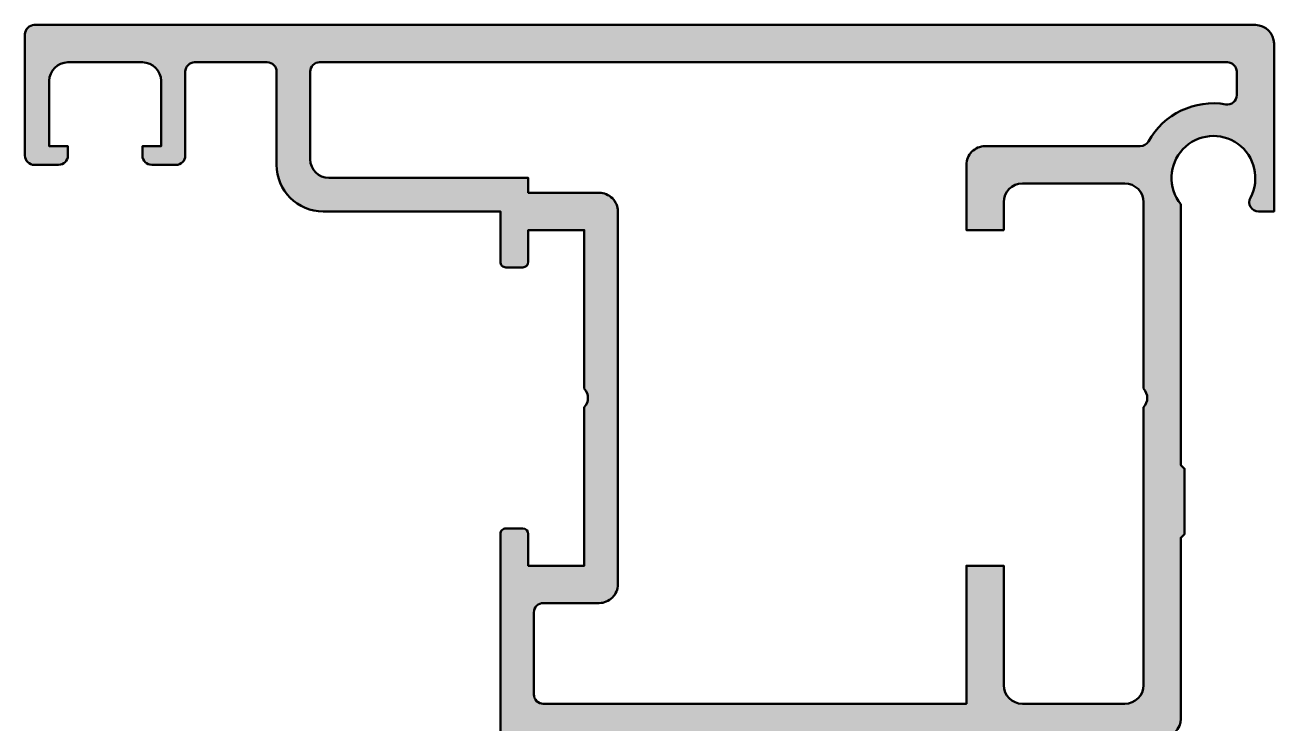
# Model space of a CAD drawing. Extents: x -30 to 37, y 7.5 to 85.
# Drawn here: x -30 to 37, y 47.6 to 85 of the extents above; entities that cross this region are included whole.
import ezdxf

# ---------------------------------------------------------------- set-up
doc = ezdxf.new("R2010")
doc.units = 0
doc.layers.add('0S-Alu contour', color=7, linetype='Continuous', lineweight=50)
doc.layers.add('0S-Alu hatch', color=252, linetype='Continuous', lineweight=25)

# ---------------------------------------------------------------- blocks, each defined once
blk = doc.blocks.new('347250__CE6B57B6_835E_4D9C_92B1_FA3E7E402424_')
at = {"layer": '0S-Alu hatch'}
h = blk.add_hatch(color=256, dxfattribs=at)
edge = h.paths.add_edge_path()
edge.add_line((-30.00000000000002, 84.50000002980232), (-30.00000000000002, 78.00000000000003))
edge.add_arc((-29.50000956442986, 77.99999043557017), 0.4999904356616364, 179.9989039757506, 270.0010960238927)
edge.add_line((-29.50000000000001, 77.50000000000001), (-28.20004272460936, 77.50000000000001))
edge.add_arc((-28.20004291225038, 78.000000187641), 0.5000001876410419, 270.000021502069, 360.0000214974711)
edge.add_line((-27.70004272460937, 78.0000003752419), (-27.70004272460937, 78.50000000000001))
edge.add_line((-27.70004272460937, 78.50000000000001), (-28.70004272460938, 78.50000000000001))
edge.add_line((-28.70004272460938, 78.50000000000001), (-28.70004272460938, 82))
edge.add_ellipse((-27.7000229333034, 81.99998020869403), major_axis=(-1.000019791501821, 0), ratio=1, start_angle=270.001133935863, end_angle=359.99886606420307, ccw=False)
edge.add_line((-27.70004272460941, 83), (-23.70004272460936, 83.00000000000001))
edge.add_ellipse((-23.7000609670155, 81.99998175759389), major_axis=(-1.000018242572517, 0), ratio=1, start_angle=180.0010451936591, end_angle=269.99895480618704, ccw=False)
edge.add_line((-22.70004272460937, 81.99999999999734), (-22.70004272460937, 78.50000000000001))
edge.add_line((-22.70004272460937, 78.50000000000001), (-23.70004272460938, 78.50000000000001))
edge.add_line((-23.70004272460938, 78.50000000000001), (-23.70004272460938, 78.00000000000001))
edge.add_arc((-23.20004046229239, 78.000002262317), 0.500002262322106, 180.0002592408849, 269.9997407587421)
edge.add_line((-23.20004272460938, 77.50000000000001), (-21.90005493164061, 77.50000000000001))
edge.add_arc((-21.90004410554983, 77.9999891739092), 0.4999891740263919, 269.9987593945178, 360.0012406056738)
edge.add_line((-21.40005493164065, 78.00000000000165), (-21.40005493164062, 82.5))
edge.add_ellipse((-20.90001546157638, 82.49996052993576), major_axis=(-0.5000394716220111, 0), ratio=1, start_angle=270.0045225791747, end_angle=359.9954774207697, ccw=False)
edge.add_line((-20.90005493164063, 83.00000000000001), (-17.00004577636718, 83.00000000000001))
edge.add_ellipse((-17.00006962727117, 82.49997614909601), major_axis=(-0.5000238514728246, 0), ratio=1, start_angle=180.0027329819854, end_angle=269.9972670180979, ccw=False)
edge.add_line((-16.50004577636718, 82.50000000000074), (-16.50004577636719, 77.50000000000001))
edge.add_arc((-13.99999000628161, 77.50005577037942), 2.500055770707633, 180.0012781342228, 269.9990715701864)
edge.add_line((-14.00003051757812, 75.00000000000001), (-4.500000000000007, 75.00000000000001))
edge.add_line((-4.500000000000007, 75.00000000000001), (-4.500000000000014, 72.30000305175784))
edge.add_arc((-4.200010061029423, 72.2999899392495), 0.2999899392571665, 179.9974956111941, 269.9995901300937)
edge.add_line((-4.200012207031264, 72.00000000000001), (-3.300018310546889, 72.00000000000001))
edge.add_arc((-3.300030878744522, 72.3000003609152), 0.3000003611784648, 270.0024003460457, 360.0005139128752)
edge.add_line((-3.000030517578125, 72.30000305175997), (-3.000030517578125, 74.00000000000001))
edge.add_line((-3.000030517578125, 74.00000000000001), (-3.0517578125e-05, 74.00000000000001))
edge.add_line((-3.0517578125e-05, 74.00000000000001), (-3.0517578125e-05, 65.49999237060548))
edge.add_ellipse((-0.5250673986811877, 64.99999237060548), major_axis=(-0.7250267074518232, 0), ratio=1, start_angle=136.3991910664967, end_angle=223.6008089335033, ccw=False)
edge.add_line((-3.05175781249e-05, 64.49999237060548), (-3.0517578125e-05, 56.00000000000003))
edge.add_line((-3.0517578125e-05, 56.00000000000003), (-3.000030517578125, 56.00000000000002))
edge.add_line((-3.000030517578125, 56.00000000000002), (-3.000030517578125, 57.7000045776367))
edge.add_arc((-3.300038508778321, 57.69999963883363), 0.3000079912408435, 0.0009432166513751, 89.9961425246974)
edge.add_line((-3.300018310546867, 58.00000762939454), (-4.200012207031257, 58.00000000000001))
edge.add_arc((-4.200010061073527, 57.70001006103109), 0.2999899389765941, 90.00040986148183, 180.0010472862379)
edge.add_line((-4.500000000000007, 57.70000457763707), (-4.500000000000007, 46.80000305175784))
edge.add_ellipse((-4.578836446543059, 46.53248245976473), major_axis=(-0.2788950563274369, 0), ratio=1, start_angle=178.8354106259004, end_angle=253.5801235805061, ccw=False)
edge.add_line((-4.299999000000006, 46.52681405176634), (-4.299999000000006, 46.07322005176636))
edge.add_ellipse((-4.578867095643174, 46.0675593922893), major_axis=(-0.2789255417371489, 0), ratio=1, start_angle=106.42459455535439, end_angle=181.1628700728881, ccw=False)
edge.add_line((-4.500000000000007, 45.80001605176636), (-4.500000000000014, 43.92000505175785))
edge.add_arc((-4.200000000000002, 43.92000505175785), 0.3000000000000114, 180, 270.0000000000013)
edge.add_line((-4.199999999999995, 43.62000505175784), (-3.220025680957228, 43.62000505175784))
edge.add_arc((-3.22002568095722, 43.92000505175785), 0.3000000000000043, 269.9999999999986, 360)
edge.add_line((-2.920025680957216, 43.92000505175785), (-2.920025680957223, 46.68000305175782))
edge.add_ellipse((-2.800025680957215, 46.68000305175781), major_axis=(-0.1200000000000081, 0), ratio=1, start_angle=270.0000000000017, end_angle=360, ccw=False)
edge.add_line((-2.800025680957219, 46.80000305175783), (1.500000000000007, 46.80000305175783))
edge.add_ellipse((1.499999999999992, 46.30000305175783), major_axis=(-0.5, 0), ratio=1, start_angle=180, end_angle=269.9999999999983, ccw=False)
edge.add_line((1.999999999999992, 46.30000305175783), (1.999999999999992, 45.60000305175782))
edge.add_line((1.999999999999992, 45.60000305175782), (0.6185045423776288, 43.20718272873026))
edge.add_arc((0.7381197846482977, 43.13812283640611), 0.1381197846482954, 150.0000000000017, 275.6225775507954)
edge.add_arc((0.2617767588261586, 47.97661191360555), 4.999999999999928, 275.6225775507941, 342.2515836439304)
edge.add_ellipse((5.4999895473755, 46.30000639735071), major_axis=(-0.4999890250125766, 0), ratio=1, start_angle=269.99999999999613, end_angle=342.25158364392666, ccw=False)
edge.add_line((5.499989547375534, 46.7999954223633), (11.00001045262446, 46.79999542236329))
edge.add_ellipse((11.00001045262456, 46.30000639735049), major_axis=(-0.4999890250127948, 0), ratio=1, start_angle=197.7484163560833, end_angle=270.0000000000106, ccw=False)
edge.add_arc((16.23822324117388, 47.97661191360531), 4.999999999999682, 197.7484163560685, 264.3774224492053)
edge.add_arc((15.7618802153517, 43.13812283640612), 0.1381197846482943, 264.3774224492061, 390.0000000000005)
edge.add_line((15.88149545762236, 43.20718272873027), (14.5, 45.60000305175782))
edge.add_line((14.5, 45.60000305175782), (14.5, 46.30000305175782))
edge.add_ellipse((15, 46.30000305175783), major_axis=(-0.5000000000000036, 0), ratio=1, start_angle=270.0000000000004, end_angle=360, ccw=False)
edge.add_line((15, 46.80000305175783), (19.3000256809572, 46.80000305175783))
edge.add_ellipse((19.30002568095719, 46.68000305175781), major_axis=(-0.1200000000000116, 0), ratio=1, start_angle=180, end_angle=269.9999999999966, ccw=False)
edge.add_line((19.42002568095721, 46.68000305175782), (19.42002568095721, 43.92000505175782))
edge.add_arc((19.72002568095721, 43.92000505175782), 0.3000000000000043, 180, 269.9999999999986)
edge.add_line((19.72002568095721, 43.62000505175781), (20.69999999999999, 43.62000505175781))
edge.add_arc((20.69999999999999, 43.92000505175782), 0.3000000000000078, 269.9999999999993, 360)
edge.add_line((21, 43.92000505175782), (20.99999999999999, 45.80001605176632))
edge.add_ellipse((21.07886709564317, 46.06755939228927), major_axis=(-0.278925541737153, 0), ratio=1, start_angle=-1.1628700728862214, end_angle=73.57540544464382, ccw=False)
edge.add_line((20.799999, 46.07322005176633), (20.79999899999999, 46.52681405176632))
edge.add_ellipse((21.07883644654304, 46.5324824597647), major_axis=(-0.2788950563274343, 0), ratio=1, start_angle=-73.58012358050848, end_angle=1.1645893740982274, ccw=False)
edge.add_line((21, 46.80000305175783), (30.9999694824219, 46.80000305175783))
edge.add_arc((30.99994944728162, 47.80002308689808), 1.000020035340961, 270.0011479059814, 359.9988520937919)
edge.add_line((31.99996948242188, 47.80000305175384), (31.99996948242187, 57.50000000000001))
edge.add_line((31.99996948242187, 57.50000000000001), (32.199951171875, 57.70000457763673))
edge.add_line((32.199951171875, 57.70000457763673), (32.199951171875, 61.20000457763675))
edge.add_line((32.199951171875, 61.20000457763675), (31.99996948242187, 61.40000152587893))
edge.add_line((31.99996948242187, 61.40000152587893), (31.99996948242187, 75.38578568275697))
edge.add_ellipse((33.74911334935987, 76.79940926822896), major_axis=(-2.248963296421147, 0), ratio=1, start_angle=151.7909048323194, end_angle=38.944460090433324, ccw=False)
edge.add_arc((36.17157795358246, 75.50000000000001), 0.4999999999999912, 151.7909048323208, 269.9999999999992)
edge.add_line((36.17157795358246, 75.00000000000003), (36.99996948242187, 75.00000000000001))
edge.add_line((36.99996948242187, 75.00000000000001), (36.99996948242187, 84.00000000000001))
edge.add_arc((35.99992635076921, 83.99995686834733), 1.000043132582799, 0.0024711550144378, 89.99752884492528)
edge.add_line((35.99996948242188, 85.00000000000001), (-29.50000000000001, 85.00000000000001))
edge.add_arc((-29.50002306338226, 84.50002306338362), 0.4999769371483264, 89.99735700916149, 180.0026395756835)
edge = h.paths.add_edge_path()
edge.add_line((-14.7000274658203, 77.80000019073489), (-14.70005798339844, 82.5))
edge.add_ellipse((-14.2000708649746, 82.50001288157617), major_axis=(-0.499987118589771, 0), ratio=1, start_angle=-90.00147615792508, end_angle=0.0014761580922026951, ccw=False)
edge.add_line((-14.20005798339844, 83.00000000000001), (34.49996948242187, 83.00000000000001))
edge.add_ellipse((34.49996874786208, 82.49999914623073), major_axis=(-0.5000008537698144, 0), ratio=1, start_angle=180.0000978381388, end_angle=269.9999158257913, ccw=False)
edge.add_line((34.99996960163116, 82.50000000003104), (34.99996947741147, 81.23632435796482))
edge.add_ellipse((34.49996947741148, 81.23632430854327), major_axis=(-0.4999999999999949, 0), ratio=1, start_angle=80.3948764062718, end_angle=180.0000056632937, ccw=False)
edge.add_arc((33.74911334935987, 76.79940926822896), 4.000000000000002, 80.39487640627084, 150.7237999668952)
edge.add_ellipse((29.82388718629063, 79.00000000000001), major_axis=(-0.5000000000000016, 0), ratio=1, start_angle=90, end_angle=150.7237999668955, ccw=False)
edge.add_line((29.82388718629063, 78.50000000000001), (21.49996948242188, 78.50000000000001))
edge.add_arc((21.49993859907331, 77.50003088334857), 0.9999691171283424, 89.99823045982124, 180.0017695401652)
edge.add_line((20.49996948242188, 77.50000000000024), (20.49993896484375, 74.00000000000001))
edge.add_line((20.49993896484375, 74.00000000000001), (22.49996948242188, 74.00000000000001))
edge.add_line((22.49996948242188, 74.00000000000001), (22.49996948242188, 75.49999999999756))
edge.add_ellipse((23.49998955338036, 75.49997992904152), major_axis=(-1.000020071159898, 0), ratio=1, start_angle=270.00114995813084, end_angle=359.9988500420102, ccw=False)
edge.add_line((23.49996948242187, 76.50000000000001), (28.99996948242188, 76.50000000000001))
edge.add_ellipse((28.99995016826795, 75.49998068584608), major_axis=(-1.000019314340447, 0), ratio=1, start_angle=180.0011065980208, end_angle=269.99889340186803, ccw=False)
edge.add_line((29.99996948242188, 75.49999999999807), (29.99996948242188, 65.50000000000001))
edge.add_ellipse((29.47493357602178, 65.00000000000001), major_axis=(-0.7250260016091655, 0), ratio=1, start_angle=136.399137946586, end_angle=223.6008620534141, ccw=False)
edge.add_line((29.99996948242188, 64.50000000000001), (29.99996948242187, 49.60000610351166))
edge.add_ellipse((28.99994944728161, 49.6000261386559), major_axis=(-1.000020035340957, 0), ratio=1, start_angle=90.0011479059811, end_angle=179.9988520937919, ccw=False)
edge.add_line((28.99996948242188, 48.60000610351564), (23.49996948242187, 48.60000610351564))
edge.add_ellipse((23.49998882211339, 49.60002448951485), major_axis=(-1.00001838618622, 0), ratio=1, start_angle=0.0010534210633181829, end_angle=89.99889193767177, ccw=False)
edge.add_line((22.49997043609619, 49.60000610351084), (22.49996948242188, 56.00000000000001))
edge.add_line((22.49996948242188, 56.00000000000001), (20.49996948242188, 56.00000000000001))
edge.add_line((20.49996948242188, 56.00000000000001), (20.49996948242188, 48.60000610351564))
edge.add_line((20.49996948242188, 48.60000610351564), (-2.200012207031264, 48.60000610351563))
edge.add_ellipse((-2.200023808700514, 49.09999450184638), major_axis=(-0.4999883984653517, 0), ratio=1, start_angle=-0.0013294840294975074, end_angle=90.00132948421492, ccw=False)
edge.add_line((-2.700012207031264, 49.10000610351401), (-2.700012207031257, 53.5000076293925))
edge.add_ellipse((-2.200025089284906, 53.50001288239202), major_axis=(-0.4999871177739452, 0), ratio=1, start_angle=-90.00147623556398, end_angle=0.0006019649143240713, ccw=False)
edge.add_line((-2.200012207031257, 54.00000000000002), (0.7999572753906179, 54.00000000000001))
edge.add_arc((0.7999690309249701, 54.99998824446567), 0.9999882445347591, 269.9993264495778, 360.0006735500326)
edge.add_line((1.799957275390632, 54.99999999999322), (1.799957275390625, 75.00000000000153))
edge.add_arc((0.7999883467530751, 75.00003107136246), 0.9999689291202797, 359.9982196868392, 450.0017803132483)
edge.add_line((0.7999572753906247, 76), (-3.000030517578125, 76.00000000000001))
edge.add_line((-3.000030517578125, 76.00000000000001), (-3.000030517578125, 76.80000019073488))
edge.add_line((-3.000030517578125, 76.80000019073488), (-13.7000274658203, 76.80000019073488))
edge.add_ellipse((-13.7000262575068, 77.80000139904838), major_axis=(-1.000001208314237, 0), ratio=1, start_angle=6.922414411292266e-05, end_angle=89.99993076881941, ccw=False)
at = {"layer": '0S-Alu contour', "color": 7}
for points in [[(-30.00000000000002, 84.50000002980232), (-30.00000000000002, 78.00000000000003)], [(35.99996948242188, 85.00000000000001), (-29.50000000000001, 85.00000000000001)], [(36.17157795358246, 75.00000000000003), (36.99996948242187, 75.00000000000001), (36.99996948242187, 84.00000000000001)], [(-27.70004272460941, 83), (-23.70004272460936, 83.00000000000001)], [(-21.40005493164065, 78.00000000000165), (-21.40005493164062, 82.5)], [(-20.90005493164063, 83.00000000000001), (-17.00004577636718, 83.00000000000001)], [(-16.50004577636718, 82.50000000000074), (-16.50004577636719, 77.50000000000001)], [(-14.7000274658203, 77.80000019073489), (-14.70005798339844, 82.5)], [(-14.20005798339844, 83.00000000000001), (34.49996948242187, 83.00000000000001)], [(34.99996960163116, 82.50000000003104), (34.99996947741147, 81.23632435796482)], [(-27.70004272460937, 78.0000003752419), (-27.70004272460937, 78.50000000000001), (-28.70004272460938, 78.50000000000001), (-28.70004272460938, 82)], [(-22.70004272460937, 81.99999999999734), (-22.70004272460937, 78.50000000000001), (-23.70004272460938, 78.50000000000001), (-23.70004272460938, 78.00000000000001)], [(29.82388718629063, 78.50000000000001), (21.49996948242188, 78.50000000000001)], [(-29.50000000000001, 77.50000000000001), (-28.20004272460936, 77.50000000000001)], [(-23.20004272460938, 77.50000000000001), (-21.90005493164061, 77.50000000000001)], [(20.49996948242188, 77.50000000000024), (20.49993896484375, 74.00000000000001), (22.49996948242188, 74.00000000000001), (22.49996948242188, 75.49999999999756)], [(0.7999572753906247, 76), (-3.000030517578125, 76.00000000000001), (-3.000030517578125, 76.80000019073488), (-13.7000274658203, 76.80000019073488)], [(23.49996948242187, 76.50000000000001), (28.99996948242188, 76.50000000000001)], [(29.99996948242188, 75.49999999999807), (29.99996948242188, 65.50000000000001)], [(31.99996948242188, 47.80000305175384), (31.99996948242187, 57.50000000000001), (32.199951171875, 57.70000457763673), (32.199951171875, 61.20000457763675), (31.99996948242187, 61.40000152587893), (31.99996948242187, 75.38578568275697)], [(-14.00003051757812, 75.00000000000001), (-4.500000000000007, 75.00000000000001), (-4.500000000000014, 72.30000305175784)], [(1.799957275390632, 54.99999999999322), (1.799957275390625, 75.00000000000153)], [(-3.000030517578125, 72.30000305175997), (-3.000030517578125, 74.00000000000001), (-3.0517578125e-05, 74.00000000000001), (-3.0517578125e-05, 65.49999237060548)], [(-4.200012207031264, 72.00000000000001), (-3.300018310546889, 72.00000000000001)], [(-3.05175781249e-05, 64.49999237060548), (-3.0517578125e-05, 56.00000000000003), (-3.000030517578125, 56.00000000000002), (-3.000030517578125, 57.7000045776367)], [(29.99996948242188, 64.50000000000001), (29.99996948242187, 49.60000610351166)], [(-4.500000000000007, 57.70000457763707), (-4.500000000000007, 46.80000305175784)], [(-3.300018310546867, 58.00000762939454), (-4.200012207031257, 58.00000000000001)], [(22.49997043609619, 49.60000610351084), (22.49996948242188, 56.00000000000001), (20.49996948242188, 56.00000000000001), (20.49996948242188, 48.60000610351564), (-2.200012207031264, 48.60000610351563)], [(-2.200012207031257, 54.00000000000002), (0.7999572753906179, 54.00000000000001)], [(-2.700012207031264, 49.10000610351401), (-2.700012207031257, 53.5000076293925)], [(28.99996948242188, 48.60000610351564), (23.49996948242187, 48.60000610351564)], [(-4.299999000000006, 46.52681405176634), (-4.299999000000006, 46.07322005176636)], [(-2.920025680957216, 43.92000505175785), (-2.920025680957223, 46.68000305175782)], [(-2.800025680957219, 46.80000305175783), (1.500000000000007, 46.80000305175783)], [(1.999999999999992, 46.30000305175783), (1.999999999999992, 45.60000305175782), (0.6185045423776288, 43.20718272873026)], [(5.499989547375534, 46.7999954223633), (11.00001045262446, 46.79999542236329)], [(15.88149545762236, 43.20718272873027), (14.5, 45.60000305175782), (14.5, 46.30000305175782)], [(15, 46.80000305175783), (19.3000256809572, 46.80000305175783)], [(19.42002568095721, 46.68000305175782), (19.42002568095721, 43.92000505175782)], [(20.799999, 46.07322005176633), (20.79999899999999, 46.52681405176632)], [(21, 46.80000305175783), (30.9999694824219, 46.80000305175783)], [(-4.500000000000007, 45.80001605176636), (-4.500000000000014, 43.92000505175785)], [(21, 43.92000505175782), (20.99999999999999, 45.80001605176632)], [(-4.199999999999995, 43.62000505175784), (-3.220025680957228, 43.62000505175784)], [(19.72002568095721, 43.62000505175781), (20.69999999999999, 43.62000505175781)]]:
    blk.add_lwpolyline(points, dxfattribs=at)
for centre, radius, start, end in [((-29.50002306338226, 84.50002306338362), 0.4999769371483264, 89.99735700916149, 180.0026395756835), ((35.99992635076921, 83.99995686834733), 1.000043132582799, 0.0024711550144378, 89.99752884492528), ((33.74911334935987, 76.79940926822896), 4.000000000000002, 80.39487640627084, 150.7237999668952), ((21.49993859907331, 77.50003088334857), 0.9999691171283424, 89.99823045982124, 180.0017695401652), ((-29.50000956442986, 77.99999043557017), 0.4999904356616364, 179.9989039757506, 270.0010960238927), ((-28.20004291225038, 78.000000187641), 0.5000001876410419, 270.000021502069, 2.14974711152e-05), ((-23.20004046229239, 78.000002262317), 0.500002262322106, 180.0002592408849, 269.9997407587421), ((-21.90004410554983, 77.9999891739092), 0.4999891740263919, 269.9987593945178, 0.0012406056737274), ((-13.99999000628161, 77.50005577037942), 2.500055770707633, 180.0012781342228, 269.9990715701864), ((0.7999883467530751, 75.00003107136246), 0.9999689291202797, 359.9982196868392, 90.00178031324832), ((36.17157795358246, 75.50000000000001), 0.4999999999999912, 151.7909048323208, 269.9999999999992), ((-4.200010061029423, 72.2999899392495), 0.2999899392571665, 179.9974956111941, 269.9995901300937), ((-3.300030878744522, 72.3000003609152), 0.3000003611784648, 270.0024003460457, 0.000513912875186), ((-4.200010061073527, 57.70001006103109), 0.2999899389765941, 90.00040986148183, 180.0010472862379), ((-3.300038508778321, 57.69999963883363), 0.3000079912408435, 0.0009432166513751, 89.9961425246974), ((0.7999690309249701, 54.99998824446567), 0.9999882445347591, 269.9993264495778, 0.0006735500325976), ((30.99994944728162, 47.80002308689808), 1.000020035340961, 270.0011479059814, 359.9988520937919), ((0.2617767588261586, 47.97661191360555), 4.999999999999928, 275.6225775507941, 342.2515836439304), ((16.23822324117388, 47.97661191360531), 4.999999999999682, 197.7484163560685, 264.3774224492053), ((-4.200000000000002, 43.92000505175785), 0.3000000000000114, 180, 270.0000000000013), ((-3.22002568095722, 43.92000505175785), 0.3000000000000043, 269.9999999999986, 0), ((19.72002568095721, 43.92000505175782), 0.3000000000000043, 180, 269.9999999999986), ((20.69999999999999, 43.92000505175782), 0.3000000000000078, 269.9999999999993, 0), ((0.7381197846482977, 43.13812283640611), 0.1381197846482954, 150.0000000000017, 275.6225775507954), ((15.7618802153517, 43.13812283640612), 0.1381197846482943, 264.3774224492061, 30.00000000000046)]:
    blk.add_arc(centre, radius, start, end, dxfattribs=at)
at = {"layer": '0S-Alu contour', "color": 7, "extrusion": (0, 0, -1)}
for centre, radius, start, end in [((27.7000229333034, 81.99998020869403), 1.000019791501821, 0.0011339357969232, 89.99886606413705), ((23.7000609670155, 81.99998175759389), 1.000018242572517, 90.00104519381293, 179.9989548063409), ((20.90001546157638, 82.49996052993576), 0.5000394716220111, 0.0045225792303182, 89.99547742082532), ((17.00006962727117, 82.49997614909601), 0.5000238514728246, 90.0027329819021, 179.9972670180146), ((14.2000708649746, 82.50001288157617), 0.499987118589771, 359.9985238419078, 90.0014761579252), ((-34.49996874786208, 82.49999914623073), 0.5000008537698144, 90.00008417420872, 179.9999021618612), ((-34.49996947741148, 81.23632430854327), 0.4999999999999949, 179.9999943367063, 279.6051235937282), ((-33.74911334935987, 76.79940926822896), 2.248963296421147, 321.0555399095667, 208.2090951676806), ((-29.82388718629063, 79.00000000000001), 0.5000000000000016, 209.2762000331046, 270), ((13.7000262575068, 77.80000139904838), 1.000001208314237, 270.0000692311806, 359.9999307758559), ((-23.49998955338036, 75.49997992904152), 1.000020071159898, 0.0011499579898045, 89.99885004186918), ((-28.99995016826795, 75.49998068584608), 1.000019314340447, 90.001106598132, 179.9988934019792), ((0.5250673986811877, 64.99999237060548), 0.7250267074518232, 136.3991910664967, 223.6008089335034), ((-29.47493357602178, 65.00000000000001), 0.7250260016091655, 136.3991379465859, 223.600862053414), ((2.200025089284906, 53.50001288239202), 0.4999871177739452, 359.9993980350857, 90.00147623556403), ((-23.49998882211339, 49.60002448951485), 1.00001838618622, 270.0011080623282, 359.9989465789367), ((-28.99994944728161, 49.6000261386559), 1.000020035340957, 180.0011479062081, 269.9988520940189), ((2.200023808700514, 49.09999450184638), 0.4999883984653517, 269.9986705157851, 0.0013294840295931), ((4.578836446543059, 46.53248245976473), 0.2788950563274369, 106.4198764194939, 181.1645893740997), ((2.800025680957215, 46.68000305175781), 0.1200000000000081, 0, 89.99999999999831), ((-1.499999999999992, 46.30000305175783), 0.5, 90.00000000000168, 180), ((-5.4999895473755, 46.30000639735071), 0.4999890250125766, 17.74841635607331, 90.0000000000039), ((-11.00001045262456, 46.30000639735049), 0.4999890250127948, 89.99999999998941, 162.2515836439167), ((-15, 46.30000305175783), 0.5000000000000036, 0, 89.99999999999959), ((-19.30002568095719, 46.68000305175781), 0.1200000000000116, 90.0000000000034, 180), ((-21.07883644654304, 46.5324824597647), 0.2788950563274343, 358.8354106259018, 73.58012358050856), ((4.578867095643174, 46.0675593922893), 0.2789255417371489, 178.8371299271119, 253.5754054446456), ((-21.07886709564317, 46.06755939228927), 0.2789255417371531, 286.4245945553562, 1.162870072886224)]:
    blk.add_arc(centre, radius, start, end, dxfattribs=at)
blk = doc.blocks.new('390940__4B22B47E_80CC_48C3_8619_61B4C22FE6E7_')
at = {"layer": '0S-Alu contour', "color": 7}
blk.add_blockref('347250__CE6B57B6_835E_4D9C_92B1_FA3E7E402424_', (0, 0), dxfattribs=at)

msp = doc.modelspace()

# ---------------------------------------------------------------- block references
at = {"layer": '0S-Alu contour', "color": 7}
msp.add_blockref('390940__4B22B47E_80CC_48C3_8619_61B4C22FE6E7_', (0, 0), dxfattribs=at)

doc.saveas('drawing.dxf')
